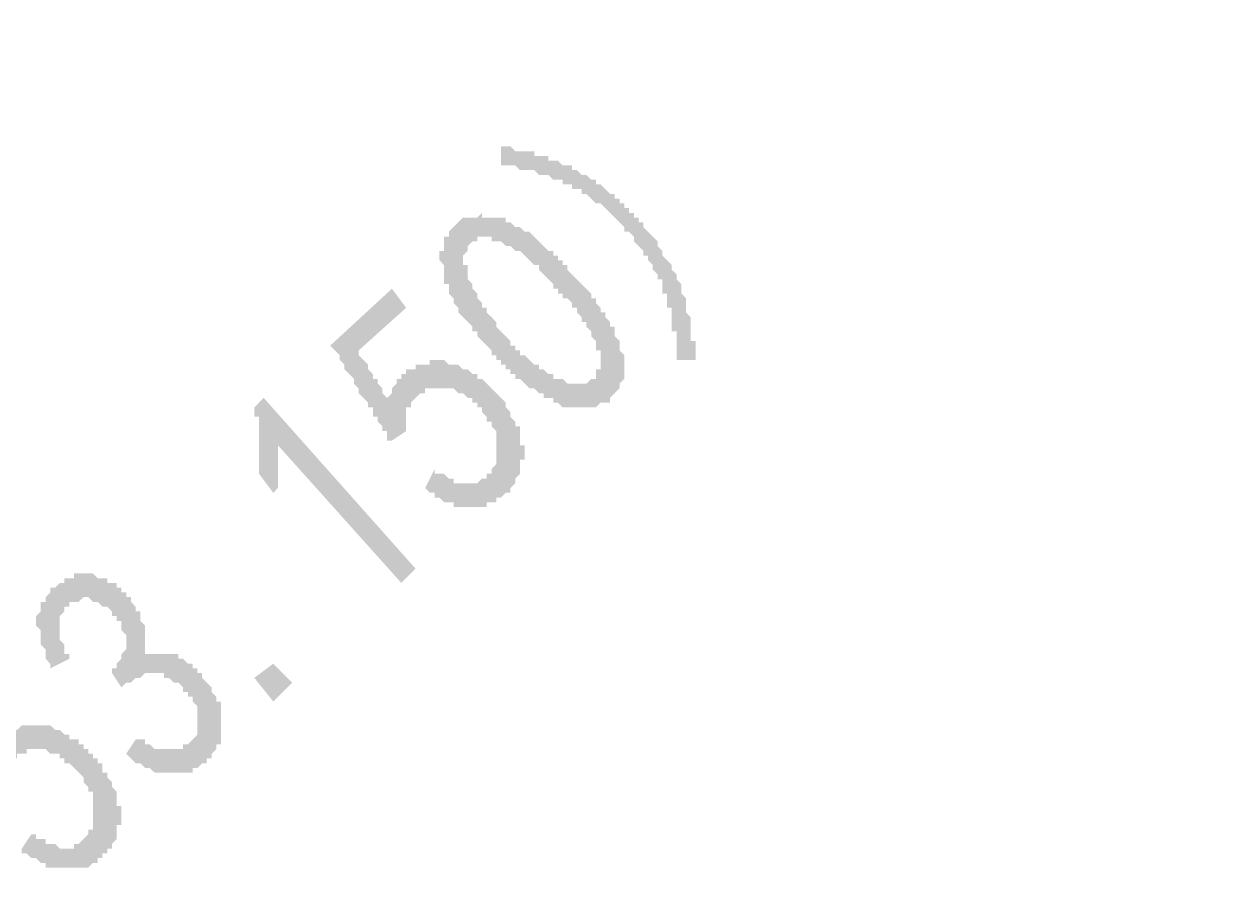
# Model space of a CAD drawing. Header units: millimetres. Extents: x 827 to 546581, y 88 to 2717140.
# Drawn here: x 545068.41 to 545079.2, y 2716802.28 to 2716809.96 of the extents above; entities that cross this region are included whole.
import ezdxf

# ---------------------------------------------------------------- set-up
doc = ezdxf.new("R2010")
doc.units = ezdxf.units.MM
doc.header["$MEASUREMENT"] = 0
doc.header["$PDMODE"] = 35
doc.header["$PDSIZE"] = 0.4
doc.layers.get('0').update_dxf_attribs({"linetype": 'CONTINUOUS'})
doc.layers.get('Defpoints').update_dxf_attribs({"linetype": 'CONTINUOUS'})
for name, color, linetype in [('A-Anno-Dims', 3, 'CONTINUOUS'), ('PDF_DIM_ELEV', 7, 'CONTINUOUS'), ('绿化', 74, 'CONTINUOUS')]:
    doc.layers.add(name, color=color, linetype=linetype)
doc.styles.add('-宋体_T3_T3', font='', dxfattribs={"width": 0.8})
doc.styles.get('-宋体_T3_T3').set_extended_font_data('SimSun')
doc.dimstyles.new('_TCH_ARCH&&1', dxfattribs={"dimtxt": 3.037975, "dimasz": 1, "dimexe": 2.5, "dimexo": 3, "dimgap": 1, "dimtad": 1, "dimzin": 0, "dimdsep": 46, "dimtxsty": '-宋体_T3_T3', "dimblk": 'ARCHTICK', "dimcen": 0.09, "dimclrt": 7, "dimazin": 2, "dimtfac": 1, "dimtix": 1, "dimtmove": 2, "dimatfit": 3, "dimfxl": 1, "dimtolj": 1, "dimtzin": 0, "dimarcsym": 0})

# ---------------------------------------------------------------- blocks, each defined once
blk = doc.blocks.new('_ArchTick')
at = {"color": 0, "linetype": 'ByBlock', "const_width": 0.15}
blk.add_lwpolyline([(-0.5, -0.5), (0.5, 0.5)], dxfattribs=at)
blk = doc.blocks.new('*D365')
at = {"layer": 'A-Anno-Dims', "color": 0, "linetype": 'Continuous', "lineweight": -2, "transparency": 16777216}
for p, q in [((545167.267, 2716843.269), (545158.595, 2716852.889)), ((545054.498, 2716755.689), (545160.268, 2716851.032)), ((545061.496, 2716747.925), (545052.824, 2716757.546))]:
    blk.add_line(p, q, dxfattribs=at)
at = {"layer": 'Defpoints', "color": 0, "linetype": 'Continuous', "transparency": 16777216}
for p in [(545160.268, 2716851.032), (545169.275, 2716841.04), (545063.505, 2716745.697)]:
    blk.add_point(p, dxfattribs=at)
at = {"layer": 'A-Anno-Dims', "color": 0, "linetype": 'Continuous', "lineweight": -2, "transparency": 16777216}
for p, rotation in [((545160.268, 2716851.032), 42.0320789545176), ((545054.498, 2716755.689), 222.0320789545176)]:
    blk.add_blockref('_ArchTick', p, dxfattribs=dict(at, rotation=rotation))
at = {"layer": 'A-Anno-Dims', "color": 7, "linetype": 'Continuous', "transparency": 16777216, "insert": (545105.776, 2716805.143), "char_height": 3.038, "attachment_point": 5, "rotation": 42.0321, "style": '-宋体_T3_T3'}
blk.add_mtext('\\A1;142.40', dxfattribs=at)
blk = doc.blocks.new('*D369')
at = {"layer": 'A-Anno-Dims', "color": 0, "linetype": 'Continuous', "lineweight": -2, "transparency": 16777216}
for p, q in [((545239.694, 2716908.556), (545225.665, 2716924.119)), ((544921.135, 2716646.243), (545227.339, 2716922.262)), ((544933.489, 2716632.537), (544919.461, 2716648.1))]:
    blk.add_line(p, q, dxfattribs=at)
at = {"layer": 'Defpoints', "color": 0, "linetype": 'Continuous', "transparency": 16777216}
for p in [(545227.339, 2716922.262), (545241.702, 2716906.328), (544935.498, 2716630.309)]:
    blk.add_point(p, dxfattribs=at)
at = {"layer": 'A-Anno-Dims', "color": 0, "linetype": 'Continuous', "lineweight": -2, "transparency": 16777216}
for p, rotation in [((545227.339, 2716922.262), 42.03207895449024), ((544921.135, 2716646.243), 222.0320789544903)]:
    blk.add_blockref('_ArchTick', p, dxfattribs=dict(at, rotation=rotation))
at = {"layer": 'A-Anno-Dims', "color": 7, "linetype": 'Continuous', "transparency": 16777216, "insert": (545072.63, 2716786.035), "char_height": 3.038, "attachment_point": 5, "rotation": 42.0321, "style": '-宋体_T3_T3'}
blk.add_mtext('\\A1;412.25', dxfattribs=at)

msp = doc.modelspace()

# ---------------------------------------------------------------- hatches: boundary and pattern name
at = {"linetype": 'Continuous'}
h = msp.add_hatch(dxfattribs=at)
h.set_pattern_fill('ANSI31', color=252, scale=2, angle=50, style=0)
h.set_pattern_definition([(95, (0, 0), (-3.1629181664, -0.2767194832), [])])
edge = h.paths.add_edge_path()
edge.add_arc((545178.354, 2716562.7), 8.996, 42.3744, 75.24)
edge.add_line((545180.646, 2716571.4), (545252.497, 2716636.557))
edge.add_line((545252.497, 2716636.557), (545073.778, 2716474.546))
edge.add_line((545073.778, 2716474.546), (545084.575, 2716462.329))
edge.add_line((545084.575, 2716462.329), (545091.09, 2716455.458))
edge.add_line((545091.09, 2716455.458), (545200.77, 2716553.544))
edge.add_line((545200.77, 2716553.544), (545198.565, 2716555.676))
edge.add_line((545198.565, 2716555.676), (545185, 2716568.763))
edge = h.paths.add_edge_path()
edge.add_line((545313.878, 2716819.145), (545306.413, 2716812.416))
edge.add_line((545306.413, 2716812.416), (545306.72, 2716811.999))
edge.add_arc((545340.565, 2716836.868), 42, 216.3081, 223.2234)
edge.add_line((545309.96, 2716808.105), (545366.146, 2716748.321))
edge.add_line((545366.146, 2716748.321), (545358.755, 2716740.594))
edge.add_line((545358.755, 2716740.594), (545197.862, 2716587.034))
edge.add_arc((545206.433, 2716589.324), 8.872, 194.9594, 222.8028)
edge.add_line((545199.924, 2716583.296), (545215.944, 2716567.801))
edge.add_line((545215.944, 2716567.801), (545376.082, 2716720.455))
edge.add_arc((545360.902, 2716736.379), 22, 313.6294, 403.2234)
edge.add_line((545376.933, 2716751.446), (545317.247, 2716814.953))
edge.add_arc((545340.565, 2716836.868), 32, 216.3081, 223.2234, ccw=False)
edge.add_line((545314.778, 2716817.92), (545313.878, 2716819.145))
edge = h.paths.add_edge_path()
edge.add_line((545303.8, 2716831.607), (545304.354, 2716832.107))
edge.add_line((545304.354, 2716832.107), (545291.763, 2716849.243))
edge.add_arc((545282.092, 2716842.137), 12, 36.3081, 43.2234)
edge.add_line((545290.837, 2716850.355), (545278.651, 2716863.321))
edge.add_arc((545003.599, 2716604.818), 377.462, 43.22335, 43.5383)
edge.add_arc((545291.725, 2716878.605), 20, 187.0494, 223.5383, ccw=False)
edge.add_line((545271.876, 2716876.151), (545267.793, 2716892.289))
edge.add_line((545267.793, 2716892.289), (545261.227, 2716898.226))
edge.add_arc((545003.599, 2716604.818), 390.462, 48.71502, 55.35974)
edge.add_line((545225.546, 2716926.066), (545219.121, 2716930.053))
edge.add_line((545219.121, 2716930.053), (545216.264, 2716931.69))
edge.add_line((545216.264, 2716931.69), (545213.507, 2716933.806))
edge.add_line((545213.507, 2716933.806), (545211.45, 2716935.361))
edge.add_arc((545003.599, 2716604.818), 390.462, 57.83763, 61.12003)
edge.add_line((545192.183, 2716946.72), (545182.309, 2716950.352))
edge.add_line((545182.309, 2716950.352), (545165.281, 2716959.467))
edge.add_line((545165.281, 2716959.467), (545164.297, 2716960.025))
edge.add_line((545164.297, 2716960.025), (545155.514, 2716953.63))
edge.add_arc((545003.596, 2716604.816), 380.46, 47.49218, 66.46561, ccw=False)
edge.add_line((545260.67, 2716885.286), (545261.951, 2716874.924))
edge.add_arc((545291.725, 2716878.605), 30, 187.0494, 223.5383)
edge.add_arc((545003.599, 2716604.818), 367.462, 43.22335, 43.5383, ccw=False)
edge.add_line((545271.365, 2716856.472), (545283.55, 2716843.507))
edge.add_arc((545282.092, 2716842.137), 2, 36.3081, 43.2234, ccw=False)
edge.add_line((545283.704, 2716843.321), (545294.533, 2716828.583))
edge.add_arc((545295.765, 2716840.52), 12, 264.109, 312.0321)
at = {"layer": 'PDF_DIM_ELEV', "transparency": 33554559}
for points in [[(545073.889, 2716808.232), (545073.889, 2716808.189), (545073.931, 2716808.189), (545073.931, 2716808.147), (545073.974, 2716808.105), (545073.974, 2716808.105), (545074.016, 2716808.062), (545074.016, 2716808.062), (545074.058, 2716808.02), (545074.058, 2716807.978), (545074.058, 2716807.978), (545074.101, 2716807.935), (545074.101, 2716807.935), (545074.101, 2716807.893), (545074.143, 2716807.851), (545074.143, 2716807.851), (545074.185, 2716807.808), (545074.185, 2716807.808), (545074.185, 2716807.766), (545074.185, 2716807.766), (545074.228, 2716807.724), (545074.228, 2716807.681), (545074.228, 2716807.681), (545074.27, 2716807.639), (545074.27, 2716807.639), (545074.27, 2716807.597), (545074.27, 2716807.554), (545074.27, 2716807.554), (545074.312, 2716807.512), (545074.312, 2716807.512), (545074.312, 2716807.47), (545074.312, 2716807.427), (545074.312, 2716807.427), (545074.312, 2716807.385), (545074.355, 2716807.343), (545074.355, 2716807.343), (545074.355, 2716807.3), (545074.355, 2716807.3), (545074.355, 2716807.258), (545074.355, 2716807.216), (545074.355, 2716807.216), (545074.355, 2716807.173), (545074.355, 2716807.131), (545074.397, 2716807.131), (545074.397, 2716807.089), (545074.397, 2716807.046), (545074.397, 2716807.004), (545074.397, 2716807.004), (545074.397, 2716806.962), (545074.397, 2716806.962), (545074.228, 2716806.962), (545074.228, 2716807.004), (545074.228, 2716807.046), (545074.228, 2716807.046), (545074.228, 2716807.089), (545074.228, 2716807.131), (545074.228, 2716807.131), (545074.228, 2716807.173), (545074.228, 2716807.216), (545074.185, 2716807.216), (545074.185, 2716807.258), (545074.185, 2716807.3), (545074.185, 2716807.3), (545074.185, 2716807.343), (545074.185, 2716807.385), (545074.185, 2716807.385), (545074.185, 2716807.427), (545074.143, 2716807.427), (545074.143, 2716807.47), (545074.143, 2716807.512), (545074.143, 2716807.512), (545074.143, 2716807.554), (545074.101, 2716807.554), (545074.101, 2716807.597), (545074.101, 2716807.597), (545074.101, 2716807.639), (545074.101, 2716807.681), (545074.058, 2716807.681), (545074.058, 2716807.724), (545074.058, 2716807.724), (545074.016, 2716807.766), (545074.016, 2716807.808), (545074.016, 2716807.808), (545073.974, 2716807.851), (545073.974, 2716807.851), (545073.974, 2716807.893), (545073.931, 2716807.893), (545073.931, 2716807.935), (545073.889, 2716807.978), (545073.889, 2716807.978), (545073.847, 2716808.02), (545073.847, 2716808.02), (545073.847, 2716808.062), (545073.804, 2716808.105), (545073.762, 2716808.105), (545073.762, 2716808.105), (545073.762, 2716808.147), (545073.72, 2716808.189), (545073.72, 2716808.189), (545073.677, 2716808.232), (545073.677, 2716808.232), (545073.635, 2716808.274), (545073.635, 2716808.274), (545073.593, 2716808.316), (545073.593, 2716808.316), (545073.55, 2716808.359), (545073.508, 2716808.359), (545073.508, 2716808.359), (545073.466, 2716808.401), (545073.466, 2716808.401), (545073.423, 2716808.443), (545073.423, 2716808.443), (545073.381, 2716808.443), (545073.381, 2716808.486), (545073.339, 2716808.486), (545073.296, 2716808.486), (545073.296, 2716808.528), (545073.254, 2716808.528), (545073.254, 2716808.528), (545073.212, 2716808.528), (545073.212, 2716808.57), (545073.169, 2716808.57), (545073.127, 2716808.57), (545073.127, 2716808.57), (545073.085, 2716808.613), (545073.085, 2716808.613), (545073.042, 2716808.613), (545073, 2716808.613), (545073, 2716808.613), (545072.958, 2716808.655), (545072.958, 2716808.655), (545072.915, 2716808.655), (545072.873, 2716808.655), (545072.873, 2716808.655), (545072.831, 2716808.655), (545072.788, 2716808.697), (545072.788, 2716808.697), (545072.746, 2716808.697), (545072.704, 2716808.697), (545072.661, 2716808.697), (545072.661, 2716808.697), (545072.661, 2716808.867), (545072.704, 2716808.867), (545072.704, 2716808.867), (545072.746, 2716808.867), (545072.788, 2716808.824), (545072.788, 2716808.824), (545072.831, 2716808.824), (545072.873, 2716808.824), (545072.873, 2716808.824), (545072.915, 2716808.824), (545072.958, 2716808.824), (545072.958, 2716808.782), (545073, 2716808.782), (545073.042, 2716808.782), (545073.042, 2716808.782), (545073.085, 2716808.782), (545073.085, 2716808.74), (545073.127, 2716808.74), (545073.169, 2716808.74), (545073.169, 2716808.74), (545073.212, 2716808.697), (545073.212, 2716808.697), (545073.254, 2716808.697), (545073.296, 2716808.697), (545073.296, 2716808.655), (545073.339, 2716808.655), (545073.339, 2716808.655), (545073.381, 2716808.613), (545073.381, 2716808.613), (545073.423, 2716808.613), (545073.466, 2716808.57), (545073.466, 2716808.57), (545073.508, 2716808.57), (545073.508, 2716808.528), (545073.55, 2716808.528), (545073.55, 2716808.528), (545073.593, 2716808.486), (545073.593, 2716808.486), (545073.635, 2716808.443), (545073.677, 2716808.443), (545073.677, 2716808.401), (545073.72, 2716808.401), (545073.72, 2716808.359), (545073.762, 2716808.359), (545073.762, 2716808.316), (545073.804, 2716808.316), (545073.804, 2716808.274), (545073.847, 2716808.274), (545073.847, 2716808.232)], [(545072.069, 2716805.988), (545072.069, 2716805.946), (545072.111, 2716805.946), (545072.153, 2716805.946), (545072.196, 2716805.903), (545072.196, 2716805.903), (545072.238, 2716805.903), (545072.238, 2716805.861), (545072.28, 2716805.861), (545072.323, 2716805.861), (545072.323, 2716805.861), (545072.365, 2716805.861), (545072.365, 2716805.861), (545072.407, 2716805.861), (545072.407, 2716805.861), (545072.45, 2716805.861), (545072.45, 2716805.861), (545072.45, 2716805.861), (545072.492, 2716805.903), (545072.492, 2716805.903), (545072.534, 2716805.903), (545072.534, 2716805.946), (545072.577, 2716805.946), (545072.577, 2716805.988), (545072.577, 2716805.988), (545072.619, 2716806.03), (545072.619, 2716806.03), (545072.619, 2716806.073), (545072.619, 2716806.073), (545072.619, 2716806.073), (545072.619, 2716806.115), (545072.619, 2716806.157), (545072.619, 2716806.157), (545072.619, 2716806.2), (545072.619, 2716806.2), (545072.619, 2716806.242), (545072.619, 2716806.284), (545072.619, 2716806.284), (545072.619, 2716806.327), (545072.619, 2716806.327), (545072.577, 2716806.369), (545072.577, 2716806.369), (545072.577, 2716806.411), (545072.534, 2716806.411), (545072.534, 2716806.454), (545072.492, 2716806.496), (545072.492, 2716806.496), (545072.492, 2716806.538), (545072.45, 2716806.538), (545072.45, 2716806.581), (545072.407, 2716806.581), (545072.407, 2716806.623), (545072.365, 2716806.623), (545072.365, 2716806.623), (545072.323, 2716806.665), (545072.28, 2716806.665), (545072.28, 2716806.665), (545072.238, 2716806.708), (545072.238, 2716806.708), (545072.238, 2716806.708), (545072.196, 2716806.708), (545072.153, 2716806.708), (545072.153, 2716806.708), (545072.111, 2716806.708), (545072.069, 2716806.708), (545072.069, 2716806.708), (545072.026, 2716806.708), (545072.026, 2716806.708), (545072.026, 2716806.708), (545071.984, 2716806.708), (545071.984, 2716806.665), (545071.942, 2716806.665), (545071.942, 2716806.665), (545071.899, 2716806.623), (545071.899, 2716806.623), (545071.899, 2716806.623), (545071.857, 2716806.581), (545071.857, 2716806.581), (545071.857, 2716806.538), (545071.815, 2716806.538), (545071.815, 2716806.496), (545071.815, 2716806.496), (545071.815, 2716806.454), (545071.815, 2716806.411), (545071.815, 2716806.411), (545071.815, 2716806.369), (545071.815, 2716806.327), (545071.815, 2716806.327), (545071.815, 2716806.327), (545071.688, 2716806.242), (545071.688, 2716806.242), (545071.688, 2716806.242), (545071.688, 2716806.242), (545071.688, 2716806.242), (545071.645, 2716806.242), (545071.645, 2716806.284), (545071.645, 2716806.284), (545071.645, 2716806.284), (545071.645, 2716806.327), (545071.603, 2716806.327), (545071.603, 2716806.327), (545071.603, 2716806.369), (545071.603, 2716806.369), (545071.561, 2716806.411), (545071.561, 2716806.411), (545071.561, 2716806.454), (545071.518, 2716806.454), (545071.518, 2716806.496), (545071.518, 2716806.538), (545071.476, 2716806.538), (545071.476, 2716806.581), (545071.434, 2716806.623), (545071.434, 2716806.623), (545071.391, 2716806.665), (545071.391, 2716806.708), (545071.349, 2716806.75), (545071.349, 2716806.792), (545071.307, 2716806.835), (545071.264, 2716806.877), (545071.264, 2716806.919), (545071.222, 2716806.962), (545071.222, 2716807.004), (545071.18, 2716807.046), (545071.137, 2716807.089), (545071.137, 2716807.089), (545071.688, 2716807.597), (545071.815, 2716807.427), (545071.391, 2716807.046), (545071.391, 2716807.004), (545071.434, 2716806.962), (545071.434, 2716806.962), (545071.476, 2716806.919), (545071.476, 2716806.877), (545071.476, 2716806.877), (545071.518, 2716806.835), (545071.518, 2716806.792), (545071.561, 2716806.792), (545071.561, 2716806.75), (545071.561, 2716806.75), (545071.603, 2716806.708), (545071.603, 2716806.665), (545071.603, 2716806.665), (545071.645, 2716806.623), (545071.645, 2716806.623), (545071.645, 2716806.581), (545071.645, 2716806.581), (545071.645, 2716806.623), (545071.688, 2716806.665), (545071.688, 2716806.665), (545071.688, 2716806.708), (545071.688, 2716806.708), (545071.73, 2716806.75), (545071.73, 2716806.75), (545071.73, 2716806.792), (545071.772, 2716806.792), (545071.772, 2716806.792), (545071.772, 2716806.835), (545071.815, 2716806.835), (545071.815, 2716806.835), (545071.815, 2716806.877), (545071.857, 2716806.877), (545071.857, 2716806.877), (545071.899, 2716806.877), (545071.899, 2716806.919), (545071.942, 2716806.919), (545071.984, 2716806.919), (545071.984, 2716806.919), (545072.026, 2716806.919), (545072.026, 2716806.919), (545072.026, 2716806.962), (545072.069, 2716806.962), (545072.111, 2716806.962), (545072.111, 2716806.962), (545072.153, 2716806.962), (545072.196, 2716806.919), (545072.196, 2716806.919), (545072.238, 2716806.919), (545072.238, 2716806.919), (545072.28, 2716806.919), (545072.28, 2716806.919), (545072.323, 2716806.877), (545072.365, 2716806.877), (545072.365, 2716806.877), (545072.407, 2716806.835), (545072.407, 2716806.835), (545072.45, 2716806.835), (545072.45, 2716806.792), (545072.45, 2716806.792), (545072.492, 2716806.792), (545072.534, 2716806.75), (545072.534, 2716806.75), (545072.577, 2716806.708), (545072.577, 2716806.708), (545072.619, 2716806.665), (545072.619, 2716806.665), (545072.661, 2716806.623), (545072.661, 2716806.623), (545072.661, 2716806.623), (545072.704, 2716806.581), (545072.704, 2716806.538), (545072.704, 2716806.538), (545072.746, 2716806.496), (545072.746, 2716806.496), (545072.746, 2716806.454), (545072.788, 2716806.411), (545072.788, 2716806.411), (545072.788, 2716806.369), (545072.831, 2716806.369), (545072.831, 2716806.327), (545072.831, 2716806.284), (545072.831, 2716806.284), (545072.831, 2716806.242), (545072.831, 2716806.2), (545072.873, 2716806.2), (545072.873, 2716806.157), (545072.873, 2716806.157), (545072.873, 2716806.115), (545072.873, 2716806.073), (545072.831, 2716806.073), (545072.831, 2716806.03), (545072.831, 2716805.988), (545072.831, 2716805.988), (545072.831, 2716805.946), (545072.831, 2716805.946), (545072.788, 2716805.903), (545072.788, 2716805.903), (545072.788, 2716805.861), (545072.788, 2716805.861), (545072.746, 2716805.819), (545072.746, 2716805.819), (545072.746, 2716805.776), (545072.704, 2716805.776), (545072.704, 2716805.776), (545072.661, 2716805.734), (545072.661, 2716805.734), (545072.619, 2716805.734), (545072.619, 2716805.692), (545072.577, 2716805.692), (545072.577, 2716805.692), (545072.534, 2716805.692), (545072.534, 2716805.649), (545072.492, 2716805.649), (545072.492, 2716805.649), (545072.45, 2716805.649), (545072.45, 2716805.649), (545072.407, 2716805.649), (545072.365, 2716805.649), (545072.365, 2716805.649), (545072.365, 2716805.649), (545072.323, 2716805.649), (545072.323, 2716805.649), (545072.28, 2716805.649), (545072.238, 2716805.649), (545072.238, 2716805.692), (545072.196, 2716805.692), (545072.196, 2716805.692), (545072.153, 2716805.692), (545072.111, 2716805.734), (545072.111, 2716805.734), (545072.069, 2716805.734), (545072.069, 2716805.776), (545072.026, 2716805.776), (545071.984, 2716805.819), (545071.984, 2716805.819)], [(545070.671, 2716806.2), (545070.671, 2716806.157), (545070.671, 2716806.157), (545070.671, 2716806.115), (545070.671, 2716806.073), (545070.671, 2716806.073), (545070.671, 2716806.03), (545070.671, 2716806.03), (545070.671, 2716805.988), (545070.671, 2716805.946), (545070.671, 2716805.946), (545070.671, 2716805.903), (545070.671, 2716805.861), (545070.671, 2716805.861), (545070.671, 2716805.819), (545070.671, 2716805.819), (545070.629, 2716805.776), (545070.629, 2716805.776), (545070.502, 2716805.946), (545070.502, 2716805.946), (545070.502, 2716805.988), (545070.502, 2716806.03), (545070.502, 2716806.03), (545070.502, 2716806.073), (545070.502, 2716806.073), (545070.502, 2716806.115), (545070.502, 2716806.157), (545070.502, 2716806.157), (545070.502, 2716806.2), (545070.502, 2716806.242), (545070.502, 2716806.242), (545070.502, 2716806.284), (545070.502, 2716806.327), (545070.502, 2716806.327), (545070.502, 2716806.369), (545070.502, 2716806.411), (545070.502, 2716806.411), (545070.502, 2716806.454), (545070.46, 2716806.454), (545070.46, 2716806.496), (545070.46, 2716806.538), (545070.46, 2716806.538), (545070.544, 2716806.623), (545071.899, 2716805.099), (545071.772, 2716804.972)], [(545069.317, 2716803.448), (545069.401, 2716803.575), (545069.444, 2716803.575), (545069.486, 2716803.575), (545069.486, 2716803.533), (545069.528, 2716803.533), (545069.528, 2716803.533), (545069.571, 2716803.49), (545069.613, 2716803.49), (545069.613, 2716803.49), (545069.655, 2716803.49), (545069.655, 2716803.49), (545069.698, 2716803.49), (545069.74, 2716803.49), (545069.74, 2716803.49), (545069.782, 2716803.49), (545069.782, 2716803.49), (545069.825, 2716803.49), (545069.825, 2716803.533), (545069.867, 2716803.533), (545069.867, 2716803.533), (545069.909, 2716803.575), (545069.909, 2716803.575), (545069.909, 2716803.575), (545069.909, 2716803.575), (545069.952, 2716803.617), (545069.952, 2716803.617), (545069.952, 2716803.66), (545069.952, 2716803.702), (545069.952, 2716803.702), (545069.952, 2716803.744), (545069.952, 2716803.744), (545069.952, 2716803.787), (545069.952, 2716803.829), (545069.952, 2716803.829), (545069.952, 2716803.871), (545069.909, 2716803.914), (545069.909, 2716803.914), (545069.909, 2716803.956), (545069.867, 2716803.956), (545069.867, 2716803.998), (545069.825, 2716803.998), (545069.825, 2716804.041), (545069.825, 2716804.041), (545069.782, 2716804.083), (545069.782, 2716804.083), (545069.74, 2716804.083), (545069.698, 2716804.125), (545069.698, 2716804.125), (545069.655, 2716804.125), (545069.655, 2716804.168), (545069.613, 2716804.168), (545069.571, 2716804.168), (545069.571, 2716804.168), (545069.571, 2716804.168), (545069.528, 2716804.168), (545069.528, 2716804.168), (545069.486, 2716804.168), (545069.486, 2716804.168), (545069.444, 2716804.125), (545069.444, 2716804.125), (545069.401, 2716804.125), (545069.401, 2716804.125), (545069.359, 2716804.083), (545069.317, 2716804.083), (545069.317, 2716804.083), (545069.274, 2716804.041), (545069.19, 2716804.168), (545069.19, 2716804.21), (545069.232, 2716804.21), (545069.232, 2716804.252), (545069.232, 2716804.252), (545069.274, 2716804.295), (545069.274, 2716804.295), (545069.274, 2716804.337), (545069.274, 2716804.337), (545069.317, 2716804.379), (545069.317, 2716804.379), (545069.317, 2716804.422), (545069.317, 2716804.422), (545069.317, 2716804.464), (545069.317, 2716804.464), (545069.317, 2716804.506), (545069.317, 2716804.506), (545069.274, 2716804.549), (545069.274, 2716804.549), (545069.274, 2716804.591), (545069.274, 2716804.633), (545069.232, 2716804.633), (545069.232, 2716804.676), (545069.19, 2716804.676), (545069.19, 2716804.718), (545069.19, 2716804.718), (545069.147, 2716804.76), (545069.147, 2716804.76), (545069.105, 2716804.76), (545069.063, 2716804.803), (545069.063, 2716804.803), (545069.02, 2716804.803), (545069.02, 2716804.803), (545068.978, 2716804.845), (545068.936, 2716804.845), (545068.936, 2716804.845), (545068.936, 2716804.845), (545068.893, 2716804.803), (545068.851, 2716804.803), (545068.851, 2716804.803), (545068.809, 2716804.803), (545068.809, 2716804.76), (545068.809, 2716804.76), (545068.766, 2716804.76), (545068.766, 2716804.718), (545068.766, 2716804.718), (545068.724, 2716804.676), (545068.724, 2716804.676), (545068.724, 2716804.676), (545068.724, 2716804.633), (545068.724, 2716804.633), (545068.724, 2716804.591), (545068.724, 2716804.591), (545068.724, 2716804.549), (545068.724, 2716804.506), (545068.724, 2716804.506), (545068.724, 2716804.464), (545068.724, 2716804.464), (545068.766, 2716804.422), (545068.766, 2716804.379), (545068.766, 2716804.337), (545068.809, 2716804.337), (545068.809, 2716804.295), (545068.639, 2716804.21), (545068.639, 2716804.252), (545068.639, 2716804.252), (545068.597, 2716804.295), (545068.597, 2716804.337), (545068.597, 2716804.337), (545068.597, 2716804.379), (545068.555, 2716804.422), (545068.555, 2716804.422), (545068.555, 2716804.464), (545068.555, 2716804.464), (545068.555, 2716804.506), (545068.555, 2716804.549), (545068.555, 2716804.549), (545068.512, 2716804.591), (545068.512, 2716804.591), (545068.512, 2716804.633), (545068.512, 2716804.633), (545068.512, 2716804.676), (545068.555, 2716804.718), (545068.555, 2716804.718), (545068.555, 2716804.76), (545068.555, 2716804.76), (545068.555, 2716804.803), (545068.597, 2716804.803), (545068.597, 2716804.845), (545068.597, 2716804.845), (545068.639, 2716804.887), (545068.639, 2716804.887), (545068.639, 2716804.93), (545068.682, 2716804.93), (545068.682, 2716804.93), (545068.724, 2716804.972), (545068.724, 2716804.972), (545068.766, 2716804.972), (545068.766, 2716805.014), (545068.809, 2716805.014), (545068.809, 2716805.014), (545068.851, 2716805.014), (545068.851, 2716805.057), (545068.893, 2716805.057), (545068.893, 2716805.057), (545068.936, 2716805.057), (545068.936, 2716805.057), (545068.978, 2716805.057), (545069.02, 2716805.057), (545069.02, 2716805.057), (545069.063, 2716805.014), (545069.105, 2716805.014), (545069.105, 2716805.014), (545069.147, 2716805.014), (545069.147, 2716804.972), (545069.147, 2716804.972), (545069.19, 2716804.972), (545069.232, 2716804.972), (545069.232, 2716804.93), (545069.274, 2716804.93), (545069.274, 2716804.887), (545069.317, 2716804.887), (545069.317, 2716804.845), (545069.359, 2716804.845), (545069.359, 2716804.803), (545069.359, 2716804.803), (545069.401, 2716804.76), (545069.401, 2716804.718), (545069.401, 2716804.718), (545069.444, 2716804.718), (545069.444, 2716804.676), (545069.444, 2716804.676), (545069.444, 2716804.633), (545069.444, 2716804.633), (545069.486, 2716804.591), (545069.486, 2716804.549), (545069.486, 2716804.549), (545069.486, 2716804.506), (545069.486, 2716804.464), (545069.486, 2716804.464), (545069.486, 2716804.422), (545069.486, 2716804.379), (545069.486, 2716804.379), (545069.486, 2716804.337), (545069.486, 2716804.337), (545069.528, 2716804.337), (545069.528, 2716804.337), (545069.571, 2716804.337), (545069.613, 2716804.337), (545069.613, 2716804.337), (545069.655, 2716804.337), (545069.698, 2716804.337), (545069.698, 2716804.337), (545069.74, 2716804.337), (545069.74, 2716804.337), (545069.782, 2716804.337), (545069.782, 2716804.295), (545069.825, 2716804.295), (545069.825, 2716804.295), (545069.867, 2716804.252), (545069.867, 2716804.252), (545069.909, 2716804.252), (545069.909, 2716804.21), (545069.952, 2716804.21), (545069.952, 2716804.168), (545069.994, 2716804.168), (545069.994, 2716804.125), (545070.036, 2716804.083), (545070.036, 2716804.083), (545070.079, 2716804.041), (545070.079, 2716804.041), (545070.079, 2716803.998), (545070.121, 2716803.956), (545070.121, 2716803.956), (545070.121, 2716803.914), (545070.163, 2716803.914), (545070.163, 2716803.871), (545070.163, 2716803.829), (545070.163, 2716803.829), (545070.163, 2716803.787), (545070.163, 2716803.787), (545070.163, 2716803.744), (545070.163, 2716803.702), (545070.163, 2716803.702), (545070.163, 2716803.702), (545070.163, 2716803.66), (545070.163, 2716803.617), (545070.163, 2716803.617), (545070.163, 2716803.575), (545070.163, 2716803.575), (545070.163, 2716803.533), (545070.121, 2716803.533), (545070.121, 2716803.49), (545070.121, 2716803.49), (545070.079, 2716803.448), (545070.079, 2716803.448), (545070.079, 2716803.406), (545070.036, 2716803.406), (545070.036, 2716803.363), (545070.036, 2716803.363), (545069.994, 2716803.363), (545069.994, 2716803.363), (545069.952, 2716803.321), (545069.952, 2716803.321), (545069.909, 2716803.321), (545069.909, 2716803.279), (545069.867, 2716803.279), (545069.867, 2716803.279), (545069.825, 2716803.279), (545069.825, 2716803.279), (545069.782, 2716803.279), (545069.74, 2716803.279), (545069.74, 2716803.279), (545069.698, 2716803.279), (545069.698, 2716803.279), (545069.655, 2716803.279), (545069.655, 2716803.279), (545069.613, 2716803.279), (545069.613, 2716803.279), (545069.571, 2716803.279), (545069.528, 2716803.321), (545069.528, 2716803.321), (545069.486, 2716803.321), (545069.486, 2716803.321), (545069.444, 2716803.363), (545069.401, 2716803.363), (545069.401, 2716803.363), (545069.359, 2716803.406), (545069.359, 2716803.406)], [(545068.47, 2716802.728), (545068.512, 2716802.728), (545068.512, 2716802.686), (545068.555, 2716802.686), (545068.597, 2716802.686), (545068.597, 2716802.644), (545068.639, 2716802.644), (545068.682, 2716802.644), (545068.682, 2716802.644), (545068.724, 2716802.601), (545068.724, 2716802.601), (545068.766, 2716802.601), (545068.766, 2716802.601), (545068.809, 2716802.601), (545068.809, 2716802.601), (545068.851, 2716802.601), (545068.851, 2716802.644), (545068.851, 2716802.644), (545068.893, 2716802.644), (545068.936, 2716802.686), (545068.936, 2716802.686), (545068.936, 2716802.686), (545068.978, 2716802.728), (545068.978, 2716802.728), (545068.978, 2716802.771), (545069.02, 2716802.771), (545069.02, 2716802.813), (545069.02, 2716802.813), (545069.02, 2716802.855), (545069.02, 2716802.855), (545069.02, 2716802.855), (545069.02, 2716802.898), (545069.02, 2716802.94), (545069.02, 2716802.94), (545069.02, 2716802.982), (545069.02, 2716803.025), (545069.02, 2716803.025), (545069.02, 2716803.067), (545069.02, 2716803.109), (545069.02, 2716803.109), (545068.978, 2716803.109), (545068.978, 2716803.152), (545068.978, 2716803.152), (545068.936, 2716803.194), (545068.936, 2716803.236), (545068.936, 2716803.236), (545068.893, 2716803.279), (545068.893, 2716803.279), (545068.851, 2716803.321), (545068.851, 2716803.321), (545068.809, 2716803.363), (545068.809, 2716803.363), (545068.766, 2716803.363), (545068.766, 2716803.406), (545068.724, 2716803.406), (545068.724, 2716803.448), (545068.682, 2716803.448), (545068.639, 2716803.448), (545068.639, 2716803.448), (545068.639, 2716803.448), (545068.597, 2716803.49), (545068.555, 2716803.49), (545068.555, 2716803.49), (545068.512, 2716803.49), (545068.512, 2716803.49), (545068.47, 2716803.49), (545068.428, 2716803.49), (545068.428, 2716803.49), (545068.428, 2716803.448), (545068.385, 2716803.448), (545068.385, 2716803.448), (545068.343, 2716803.448), (545068.343, 2716803.406), (545068.301, 2716803.406), (545068.301, 2716803.406), (545068.301, 2716803.363), (545068.258, 2716803.363), (545068.258, 2716803.321), (545068.258, 2716803.321), (545068.216, 2716803.279), (545068.216, 2716803.279), (545068.216, 2716803.236), (545068.216, 2716803.194), (545068.216, 2716803.194), (545068.216, 2716803.152), (545068.216, 2716803.152), (545068.216, 2716803.109), (545068.216, 2716803.067), (545068.216, 2716803.067), (545068.089, 2716802.982), (545068.089, 2716802.982), (545068.089, 2716802.982), (545068.089, 2716802.982), (545068.089, 2716803.025), (545068.047, 2716803.025), (545068.047, 2716803.025), (545068.047, 2716803.025), (545068.047, 2716803.067), (545068.047, 2716803.067), (545068.047, 2716803.067), (545068.004, 2716803.109), (545068.004, 2716803.109), (545068.004, 2716803.152), (545067.962, 2716803.152), (545067.962, 2716803.194), (545067.962, 2716803.194), (545067.92, 2716803.236), (545067.92, 2716803.236), (545067.92, 2716803.279), (545067.877, 2716803.321), (545067.877, 2716803.321), (545067.835, 2716803.363), (545067.835, 2716803.406), (545067.793, 2716803.448), (545067.793, 2716803.49), (545067.75, 2716803.49), (545067.75, 2716803.533), (545067.708, 2716803.575), (545067.708, 2716803.617), (545067.666, 2716803.66), (545067.623, 2716803.702), (545067.623, 2716803.744), (545067.581, 2716803.787), (545067.539, 2716803.829), (545067.539, 2716803.871), (545068.089, 2716804.337), (545068.258, 2716804.21), (545067.793, 2716803.787), (545067.793, 2716803.744), (545067.835, 2716803.744), (545067.835, 2716803.702), (545067.877, 2716803.66), (545067.877, 2716803.66), (545067.92, 2716803.617), (545067.92, 2716803.575), (545067.92, 2716803.575), (545067.962, 2716803.533), (545067.962, 2716803.533), (545067.962, 2716803.49), (545068.004, 2716803.448), (545068.004, 2716803.448), (545068.004, 2716803.406), (545068.047, 2716803.406), (545068.047, 2716803.363), (545068.047, 2716803.363), (545068.047, 2716803.363), (545068.047, 2716803.363), (545068.089, 2716803.406), (545068.089, 2716803.448), (545068.089, 2716803.448), (545068.089, 2716803.49), (545068.131, 2716803.49), (545068.131, 2716803.533), (545068.131, 2716803.533), (545068.174, 2716803.533), (545068.174, 2716803.575), (545068.174, 2716803.575), (545068.216, 2716803.575), (545068.216, 2716803.617), (545068.258, 2716803.617), (545068.258, 2716803.617), (545068.301, 2716803.66), (545068.301, 2716803.66), (545068.343, 2716803.66), (545068.343, 2716803.66), (545068.385, 2716803.702), (545068.385, 2716803.702), (545068.428, 2716803.702), (545068.428, 2716803.702), (545068.47, 2716803.702), (545068.47, 2716803.702), (545068.512, 2716803.702), (545068.512, 2716803.702), (545068.555, 2716803.702), (545068.597, 2716803.702), (545068.597, 2716803.702), (545068.639, 2716803.702), (545068.639, 2716803.702), (545068.682, 2716803.66), (545068.682, 2716803.66), (545068.724, 2716803.66), (545068.766, 2716803.617), (545068.766, 2716803.617), (545068.809, 2716803.617), (545068.809, 2716803.575), (545068.851, 2716803.575), (545068.893, 2716803.575), (545068.893, 2716803.575), (545068.893, 2716803.533), (545068.936, 2716803.533), (545068.936, 2716803.49), (545068.978, 2716803.49), (545068.978, 2716803.448), (545069.02, 2716803.448), (545069.02, 2716803.406), (545069.063, 2716803.406), (545069.063, 2716803.406), (545069.063, 2716803.363), (545069.105, 2716803.363), (545069.105, 2716803.321), (545069.105, 2716803.279), (545069.147, 2716803.279), (545069.147, 2716803.236), (545069.147, 2716803.236), (545069.19, 2716803.194), (545069.19, 2716803.152), (545069.19, 2716803.152), (545069.232, 2716803.109), (545069.232, 2716803.067), (545069.232, 2716803.067), (545069.232, 2716803.025), (545069.232, 2716802.982), (545069.274, 2716802.982), (545069.274, 2716802.94), (545069.274, 2716802.94), (545069.274, 2716802.898), (545069.274, 2716802.855), (545069.274, 2716802.855), (545069.274, 2716802.813), (545069.232, 2716802.813), (545069.232, 2716802.771), (545069.232, 2716802.728), (545069.232, 2716802.728), (545069.232, 2716802.686), (545069.232, 2716802.686), (545069.19, 2716802.644), (545069.19, 2716802.644), (545069.19, 2716802.601), (545069.147, 2716802.601), (545069.147, 2716802.559), (545069.147, 2716802.559), (545069.105, 2716802.559), (545069.105, 2716802.517), (545069.063, 2716802.517), (545069.063, 2716802.474), (545069.063, 2716802.474), (545069.02, 2716802.474), (545069.02, 2716802.474), (545068.978, 2716802.432), (545068.978, 2716802.432), (545068.936, 2716802.432), (545068.893, 2716802.432), (545068.893, 2716802.432), (545068.851, 2716802.432), (545068.851, 2716802.432), (545068.809, 2716802.432), (545068.766, 2716802.432), (545068.766, 2716802.432), (545068.766, 2716802.432), (545068.724, 2716802.432), (545068.724, 2716802.432), (545068.682, 2716802.432), (545068.682, 2716802.432), (545068.639, 2716802.432), (545068.597, 2716802.432), (545068.597, 2716802.474), (545068.555, 2716802.474), (545068.555, 2716802.474), (545068.512, 2716802.517), (545068.47, 2716802.517), (545068.47, 2716802.517), (545068.428, 2716802.559), (545068.385, 2716802.559), (545068.385, 2716802.601)]]:
    msp.add_hatch(color=256, dxfattribs=at).paths.add_polyline_path(points)
h = msp.add_hatch(color=256, dxfattribs=at)
h.paths.add_polyline_path([(545072.492, 2716807.131), (545072.45, 2716807.173), (545072.45, 2716807.216), (545072.407, 2716807.216), (545072.407, 2716807.258), (545072.365, 2716807.3), (545072.365, 2716807.3), (545072.323, 2716807.343), (545072.323, 2716807.343), (545072.28, 2716807.385), (545072.28, 2716807.385), (545072.28, 2716807.427), (545072.238, 2716807.47), (545072.238, 2716807.47), (545072.238, 2716807.512), (545072.238, 2716807.512), (545072.196, 2716807.554), (545072.196, 2716807.554), (545072.196, 2716807.597), (545072.196, 2716807.639), (545072.153, 2716807.639), (545072.153, 2716807.681), (545072.153, 2716807.681), (545072.153, 2716807.724), (545072.153, 2716807.766), (545072.153, 2716807.766), (545072.153, 2716807.808), (545072.111, 2716807.851), (545072.111, 2716807.851), (545072.111, 2716807.893), (545072.111, 2716807.893), (545072.111, 2716807.935), (545072.153, 2716807.935), (545072.153, 2716807.978), (545072.153, 2716807.978), (545072.153, 2716808.02), (545072.153, 2716808.02), (545072.153, 2716808.062), (545072.196, 2716808.062), (545072.196, 2716808.105), (545072.196, 2716808.105), (545072.238, 2716808.147), (545072.238, 2716808.147), (545072.28, 2716808.189), (545072.28, 2716808.189), (545072.28, 2716808.189), (545072.323, 2716808.232), (545072.323, 2716808.232), (545072.365, 2716808.232), (545072.365, 2716808.232), (545072.407, 2716808.232), (545072.45, 2716808.232), (545072.45, 2716808.232), (545072.492, 2716808.274), (545072.492, 2716808.232), (545072.534, 2716808.232), (545072.577, 2716808.232), (545072.577, 2716808.232), (545072.619, 2716808.232), (545072.619, 2716808.232), (545072.661, 2716808.232), (545072.704, 2716808.232), (545072.704, 2716808.189), (545072.746, 2716808.189), (545072.746, 2716808.189), (545072.788, 2716808.147), (545072.831, 2716808.147), (545072.831, 2716808.147), (545072.873, 2716808.105), (545072.873, 2716808.105), (545072.915, 2716808.105), (545072.958, 2716808.062), (545072.958, 2716808.062), (545073, 2716808.02), (545073, 2716808.02), (545073, 2716808.02), (545073.042, 2716807.978), (545073.042, 2716807.978), (545073.085, 2716807.935), (545073.085, 2716807.935), (545073.127, 2716807.935), (545073.127, 2716807.893), (545073.169, 2716807.893), (545073.169, 2716807.851), (545073.212, 2716807.851), (545073.212, 2716807.808), (545073.254, 2716807.808), (545073.254, 2716807.766), (545073.296, 2716807.724), (545073.296, 2716807.724), (545073.339, 2716807.681), (545073.339, 2716807.681), (545073.381, 2716807.639), (545073.381, 2716807.639), (545073.423, 2716807.597), (545073.423, 2716807.597), (545073.466, 2716807.554), (545073.466, 2716807.512), (545073.508, 2716807.512), (545073.508, 2716807.47), (545073.55, 2716807.427), (545073.55, 2716807.427), (545073.55, 2716807.385), (545073.593, 2716807.385), (545073.593, 2716807.343), (545073.635, 2716807.3), (545073.635, 2716807.3), (545073.635, 2716807.258), (545073.677, 2716807.258), (545073.677, 2716807.216), (545073.677, 2716807.216), (545073.677, 2716807.173), (545073.72, 2716807.131), (545073.72, 2716807.131), (545073.72, 2716807.089), (545073.72, 2716807.089), (545073.72, 2716807.046), (545073.762, 2716807.004), (545073.762, 2716807.004), (545073.762, 2716806.962), (545073.762, 2716806.919), (545073.762, 2716806.919), (545073.762, 2716806.877), (545073.762, 2716806.877), (545073.762, 2716806.835), (545073.762, 2716806.792), (545073.762, 2716806.792), (545073.72, 2716806.75), (545073.72, 2716806.75), (545073.72, 2716806.708), (545073.72, 2716806.708), (545073.677, 2716806.665), (545073.677, 2716806.665), (545073.677, 2716806.665), (545073.635, 2716806.623), (545073.635, 2716806.623), (545073.635, 2716806.581), (545073.593, 2716806.581), (545073.593, 2716806.581), (545073.55, 2716806.581), (545073.55, 2716806.581), (545073.508, 2716806.538), (545073.466, 2716806.538), (545073.466, 2716806.538), (545073.466, 2716806.538), (545073.423, 2716806.538), (545073.381, 2716806.538), (545073.381, 2716806.538), (545073.339, 2716806.538), (545073.296, 2716806.538), (545073.296, 2716806.538), (545073.254, 2716806.538), (545073.254, 2716806.538), (545073.212, 2716806.538), (545073.169, 2716806.581), (545073.169, 2716806.581), (545073.127, 2716806.581), (545073.127, 2716806.581), (545073.127, 2716806.623), (545073.085, 2716806.623), (545073.042, 2716806.623), (545073.042, 2716806.665), (545073, 2716806.665), (545073, 2716806.665), (545072.958, 2716806.708), (545072.915, 2716806.708), (545072.915, 2716806.708), (545072.873, 2716806.75), (545072.873, 2716806.75), (545072.831, 2716806.792), (545072.831, 2716806.792), (545072.788, 2716806.792), (545072.788, 2716806.835), (545072.788, 2716806.835), (545072.746, 2716806.835), (545072.746, 2716806.877), (545072.704, 2716806.877), (545072.704, 2716806.919), (545072.661, 2716806.919), (545072.661, 2716806.962), (545072.619, 2716806.962), (545072.619, 2716807.004), (545072.577, 2716807.004), (545072.577, 2716807.046), (545072.534, 2716807.089), (545072.534, 2716807.089)], flags=0)
h.paths.add_polyline_path([(545072.577, 2716807.343), (545072.619, 2716807.3), (545072.619, 2716807.258), (545072.619, 2716807.258), (545072.661, 2716807.216), (545072.661, 2716807.216), (545072.704, 2716807.173), (545072.704, 2716807.173), (545072.746, 2716807.131), (545072.746, 2716807.089), (545072.788, 2716807.089), (545072.788, 2716807.046), (545072.831, 2716807.046), (545072.831, 2716807.004), (545072.873, 2716807.004), (545072.873, 2716807.004), (545072.915, 2716806.962), (545072.915, 2716806.962), (545072.958, 2716806.919), (545072.958, 2716806.919), (545073, 2716806.919), (545073, 2716806.877), (545073.042, 2716806.877), (545073.085, 2716806.835), (545073.085, 2716806.835), (545073.127, 2716806.835), (545073.127, 2716806.792), (545073.169, 2716806.792), (545073.212, 2716806.792), (545073.212, 2716806.792), (545073.254, 2716806.75), (545073.254, 2716806.75), (545073.296, 2716806.75), (545073.296, 2716806.75), (545073.339, 2716806.75), (545073.339, 2716806.75), (545073.381, 2716806.75), (545073.381, 2716806.75), (545073.423, 2716806.75), (545073.423, 2716806.75), (545073.466, 2716806.792), (545073.466, 2716806.792), (545073.508, 2716806.792), (545073.508, 2716806.835), (545073.508, 2716806.835), (545073.508, 2716806.877), (545073.508, 2716806.877), (545073.55, 2716806.877), (545073.55, 2716806.919), (545073.55, 2716806.919), (545073.55, 2716806.962), (545073.55, 2716806.962), (545073.55, 2716807.004), (545073.55, 2716807.046), (545073.508, 2716807.046), (545073.508, 2716807.089), (545073.508, 2716807.131), (545073.508, 2716807.131), (545073.466, 2716807.173), (545073.466, 2716807.216), (545073.466, 2716807.216), (545073.423, 2716807.258), (545073.423, 2716807.258), (545073.423, 2716807.3), (545073.381, 2716807.3), (545073.381, 2716807.343), (545073.339, 2716807.385), (545073.339, 2716807.385), (545073.339, 2716807.427), (545073.296, 2716807.427), (545073.296, 2716807.47), (545073.254, 2716807.512), (545073.254, 2716807.512), (545073.212, 2716807.512), (545073.212, 2716807.554), (545073.169, 2716807.554), (545073.169, 2716807.597), (545073.127, 2716807.597), (545073.127, 2716807.639), (545073.085, 2716807.681), (545073.085, 2716807.681), (545073.042, 2716807.724), (545073.042, 2716807.724), (545073, 2716807.766), (545073, 2716807.766), (545073, 2716807.808), (545072.958, 2716807.808), (545072.958, 2716807.808), (545072.915, 2716807.851), (545072.915, 2716807.851), (545072.873, 2716807.893), (545072.873, 2716807.893), (545072.831, 2716807.935), (545072.788, 2716807.935), (545072.788, 2716807.935), (545072.746, 2716807.978), (545072.746, 2716807.978), (545072.704, 2716807.978), (545072.661, 2716808.02), (545072.661, 2716808.02), (545072.619, 2716808.02), (545072.577, 2716808.02), (545072.577, 2716808.062), (545072.534, 2716808.062), (545072.534, 2716808.062), (545072.492, 2716808.062), (545072.45, 2716808.062), (545072.45, 2716808.02), (545072.407, 2716808.02), (545072.407, 2716808.02), (545072.407, 2716808.02), (545072.407, 2716808.02), (545072.365, 2716807.978), (545072.365, 2716807.978), (545072.365, 2716807.935), (545072.365, 2716807.935), (545072.323, 2716807.893), (545072.323, 2716807.893), (545072.323, 2716807.851), (545072.323, 2716807.808), (545072.365, 2716807.808), (545072.365, 2716807.766), (545072.365, 2716807.724), (545072.365, 2716807.724), (545072.365, 2716807.681), (545072.365, 2716807.681), (545072.407, 2716807.639), (545072.407, 2716807.639), (545072.407, 2716807.597), (545072.407, 2716807.597), (545072.45, 2716807.554), (545072.45, 2716807.512), (545072.45, 2716807.512), (545072.492, 2716807.47), (545072.492, 2716807.427), (545072.534, 2716807.427), (545072.534, 2716807.385)], flags=0)
at = {"layer": '绿化'}
h = msp.add_hatch(dxfattribs=at)
h.set_pattern_fill('草坪或沼泽', color=256, scale=0.5, angle=60.0818, style=0)
h.set_pattern_definition([(102.1139, (544438.1562, 2716535.6974), (-2.375176, 1.5357534), [0.3, -0.06, 0.08, -0.06, 0.3, -1.2]), (102.1139, (544438.1185, 2716535.587), (-2.375176, 1.5357534), [0.2, -0.15, 0.3, -0.15, 0.2, -1]), (102.1139, (544437.1894, 2716536.1036), (-2.375176, 1.5357534), [0.25, -0.1, 0.25, -1.4]), (102.1139, (544437.0082, 2716535.042), (-2.375176, 1.5357534), [0.1, -0.2, 0.1, -1.6]), (192.1139, (544436.9662, 2716535.2375), (-1.5357534, -2.375176), [0.18, -1.82]), (192.1139, (544438.0136, 2716536.076), (-1.5357534, -2.375176), [0.2, -1.8]), (192.1139, (544437.1265, 2716536.397), (-1.5357534, -2.375176), [0.2, -1.8]), (147.1139, (544437.9786, 2716536.3344), (-1.9554647, -0.4197114), [0.2, -2.628427]), (237.1139, (544438.0877, 2716535.826), (0.4197114, -1.9554647), [0.2, -2.628427]), (165.54884, (544437.9814, 2716536.2736), (-1.95546475, -0.4197114), [0.2, -4.272136]), (178.07765, (544437.9926, 2716536.17372), (-1.95546475, -0.41971135), [0.2, -8.0462113]), (178.07765, (544437.1055, 2716536.4947), (-1.95546475, -0.41971135), [0.16, -8.0862113]), (178.07765, (544436.9578, 2716535.2766), (-1.95546475, -0.41971135), [0.14, -8.1062113]), (206.15014, (544438.03457, 2716535.9782), (-1.95546475, -0.41971135), [0.2, -8.0462113]), (206.15014, (544437.14745, 2716536.29916), (-1.95546475, -0.41971135), [0.16, -8.0862113]), (206.15014, (544436.9746, 2716535.1984), (-1.95546475, -0.41971135), [0.14, -8.1062113]), (218.67895, (544438.0653, 2716535.8825), (-1.9554647, -0.4197114), [0.2, -4.2721336])])
edge = h.paths.add_edge_path()
edge.add_arc((544991.239, 2716645.224), 18, 140.129, 173.6863, ccw=False)
edge.add_line((544977.424, 2716656.763), (544978.272, 2716664.424))
edge.add_line((544978.272, 2716664.424), (545046.468, 2716719.842))
edge.add_line((545046.468, 2716719.842), (545036.822, 2716733.1))
edge.add_line((545036.822, 2716733.1), (544994.755, 2716790.923))
edge.add_line((544994.755, 2716790.923), (545006.524, 2716841.44))
edge.add_line((545006.524, 2716841.44), (545055.327, 2716876.974))
edge.add_line((545055.327, 2716876.974), (545071.709, 2716888.901))
edge.add_line((545071.709, 2716888.901), (545152.903, 2716948.018))
edge.add_line((545152.903, 2716948.018), (545158.688, 2716952.23))
edge.add_arc((545003.596, 2716604.816), 380.46, 65.94316, 66.46561)
edge.add_line((545155.514, 2716953.63), (545069.943, 2716891.326))
edge.add_line((545069.943, 2716891.326), (545003.855, 2716843.209))
edge.add_line((545003.855, 2716843.209), (544991.522, 2716790.267))
edge.add_line((544991.522, 2716790.267), (545034.396, 2716731.335))
edge.add_line((545034.396, 2716731.335), (545042.369, 2716720.377))
edge.add_line((545042.369, 2716720.377), (544975.425, 2716665.976))
edge.add_line((544975.425, 2716665.976), (544973.348, 2716647.204))
h = msp.add_hatch(dxfattribs=at)
h.set_pattern_fill('草坪或沼泽', color=256, scale=0.5, angle=60.0818, style=0)
h.set_pattern_definition([(102.1139, (544438.1562, 2716535.6974), (-2.375176, 1.5357534), [0.3, -0.06, 0.08, -0.06, 0.3, -1.2]), (102.1139, (544438.1185, 2716535.587), (-2.375176, 1.5357534), [0.2, -0.15, 0.3, -0.15, 0.2, -1]), (102.1139, (544437.1894, 2716536.1036), (-2.375176, 1.5357534), [0.25, -0.1, 0.25, -1.4]), (102.1139, (544437.0082, 2716535.042), (-2.375176, 1.5357534), [0.1, -0.2, 0.1, -1.6]), (192.1139, (544436.9662, 2716535.2375), (-1.5357534, -2.375176), [0.18, -1.82]), (192.1139, (544438.0136, 2716536.076), (-1.5357534, -2.375176), [0.2, -1.8]), (192.1139, (544437.1265, 2716536.397), (-1.5357534, -2.375176), [0.2, -1.8]), (147.1139, (544437.9786, 2716536.3344), (-1.9554647, -0.4197114), [0.2, -2.628427]), (237.1139, (544438.0877, 2716535.826), (0.4197114, -1.9554647), [0.2, -2.628427]), (165.54884, (544437.9814, 2716536.2736), (-1.95546475, -0.41971135), [0.2, -4.272136]), (178.07765, (544437.9926, 2716536.17372), (-1.95546475, -0.41971135), [0.2, -8.0462113]), (178.07765, (544437.1055, 2716536.4947), (-1.95546475, -0.41971135), [0.16, -8.0862113]), (178.07765, (544436.9578, 2716535.2766), (-1.95546475, -0.41971135), [0.14, -8.1062113]), (206.15014, (544438.03457, 2716535.9782), (-1.95546475, -0.41971135), [0.2, -8.0462113]), (206.15014, (544437.14745, 2716536.29916), (-1.95546475, -0.41971135), [0.16, -8.0862113]), (206.15014, (544436.9746, 2716535.1984), (-1.95546475, -0.41971135), [0.14, -8.1062113]), (218.67895, (544438.0653, 2716535.8825), (-1.95546475, -0.41971135), [0.2, -4.2721336])])
edge = h.paths.add_edge_path()
edge.add_line((545177.893, 2716826.94), (544988.887, 2716656.567))
edge.add_arc((544996.922, 2716647.654), 12, 132.0321, 222.0321)
edge.add_line((544988.009, 2716639.62), (544990.633, 2716636.708))
edge.add_line((544990.633, 2716636.708), (544988.628, 2716634.9))
edge.add_line((544988.628, 2716634.9), (544986.242, 2716637.569))
edge.add_arc((544997.814, 2716647.112), 15, 176.5454, 219.5118, ccw=False)
edge.add_arc((544997.814, 2716647.112), 15, 132.0356, 176.5454, ccw=False)
edge.add_line((544987.77, 2716658.253), (545232.391, 2716878.758))
edge.add_arc((545240.425, 2716869.845), 12, 98.4748, 132.0321, ccw=False)
edge.add_line((545238.657, 2716881.714), (545177.893, 2716826.94))

# ---------------------------------------------------------------- linework, layer by layer
at = {"layer": 'PDF_DIM_ELEV', "lineweight": 0, "transparency": 33554559}
msp.add_solid([(545070.798, 2716804.083), (545070.629, 2716803.914), (545070.629, 2716804.252), (545070.46, 2716804.125)], dxfattribs=at)

# ---------------------------------------------------------------- dimensions: what is measured, and where the dimension line sits
at = {"layer": 'A-Anno-Dims', "linetype": 'Continuous'}
for base, p1, p2, picture, middle in [((545227.339, 2716922.262), (544935.498, 2716630.309), (545241.702, 2716906.328), '*D369', (545072.63, 2716786.035)), ((545160.268, 2716851.032), (545063.505, 2716745.697), (545169.275, 2716841.04), '*D365', (545105.776, 2716805.143))]:
    dim = msp.add_linear_dim(base=base, p1=p1, p2=p2, angle=42.0321, dimstyle='_TCH_ARCH&&1', override={"dimgap": 0}, dxfattribs=at)
    dim.commit()
    dim.dimension.update_dxf_attribs({"geometry": picture, "text_midpoint": middle, "dimtype": 161, "text_rotation": 42.0321})

doc.saveas('drawing.dxf')
